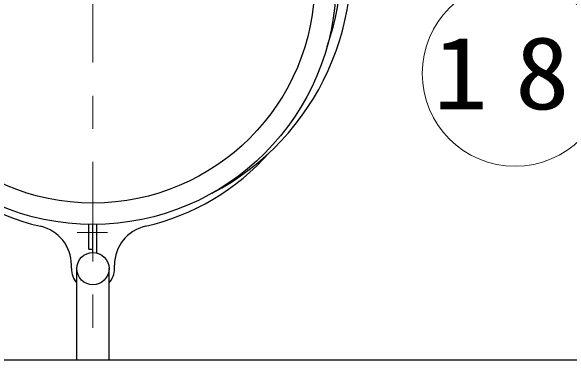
# Model space of a CAD drawing. Units: millimetres on the paper, scale 1:50. Extents: x -385 to 840, y 0 to 267.
# Drawn here: x 267.27 to 284.14, y 47.47 to 57.99 of the extents above; entities that cross this region are included whole.
import ezdxf

# ---------------------------------------------------------------- set-up
doc = ezdxf.new("R2010")
doc.units = ezdxf.units.MM
doc.linetypes.add('USER2', pattern=[6, 3, -1, 1, -1])
doc.layers.add('1_50', color=7, linetype='Continuous', lineweight=25)
doc.styles.add('ＭＳ ゴシック', font='')
doc.styles.get('ＭＳ ゴシック').set_extended_font_data('MS Gothic')

msp = doc.modelspace()

# ---------------------------------------------------------------- linework, layer by layer
at = {"layer": '1_50', "color": 4, "linetype": 'USER2', "lineweight": 13}
msp.add_line((269.738, 71.442), (269.738, 47.472), dxfattribs=at)
at = {"layer": '1_50'}
for p, q in [((269.618, 50.809), (269.618, 51.56)), ((269.738, 50.709), (269.738, 51.56)), ((269.858, 50.709), (269.858, 51.56)), ((269.618, 50.809), (269.738, 50.809)), ((239.53, 47.472), (316.479, 47.472))]:
    msp.add_line(p, q, dxfattribs=at)
at = {"layer": '1_50', "linetype": 'USER2', "lineweight": 13}
msp.add_line((270.18, 51.309), (269.264, 51.309), dxfattribs=at)
at = {"layer": '1_50', "color": 190}
for p, q in [((269.088, 50.223), (269.088, 50.331)), ((270.388, 50.223), (270.388, 50.331))]:
    msp.add_line(p, q, dxfattribs=at)
at = {"layer": '1_50', "color": 4}
for p, q in [((269.252, 47.472), (269.252, 50.223)), ((270.224, 47.472), (270.224, 50.223))]:
    msp.add_line(p, q, dxfattribs=at)
at = {"layer": '1_50', "color": 140}
for radius in [7.343, 6.7]:
    msp.add_circle((269.738, 58.903), radius, dxfattribs=at)
at = {"layer": '1_50', "lineweight": 13}
msp.add_circle((282.486, 56.113), 2.8, dxfattribs=at)
at = {"layer": '1_50'}
msp.add_circle((269.738, 50.223), 0.486, dxfattribs=at)
at = {"layer": '1_50', "color": 140}
for radius, start, end in [(7.8, 297.487, 242.513), (7.5, 340.5204, 199.4796)]:
    msp.add_arc((269.738, 59.423), radius, start, end, dxfattribs=at)
at = {"layer": '1_50', "color": 190}
for centre, radius, start, end in [((269.738, 58.431), 7.108, 221.434, 257.1337), ((269.738, 58.431), 7.108, 282.8663, 318.566), ((267.888, 50.331), 1.2, 0, 77.1337), ((271.588, 50.331), 1.2, 102.8663, 180), ((269.738, 50.223), 0.65, 180, 221.6091), ((269.738, 50.223), 0.65, 318.3909, 0)]:
    msp.add_arc(centre, radius, start, end, dxfattribs=at)

# ---------------------------------------------------------------- texts
at = {"layer": '1_50', "insert": (282.486, 56.113), "char_height": 2.199, "attachment_point": 5, "style": 'ＭＳ ゴシック'}
msp.add_mtext('\\T1.5;\\W1.1;18', dxfattribs=at)

doc.saveas('drawing.dxf')
